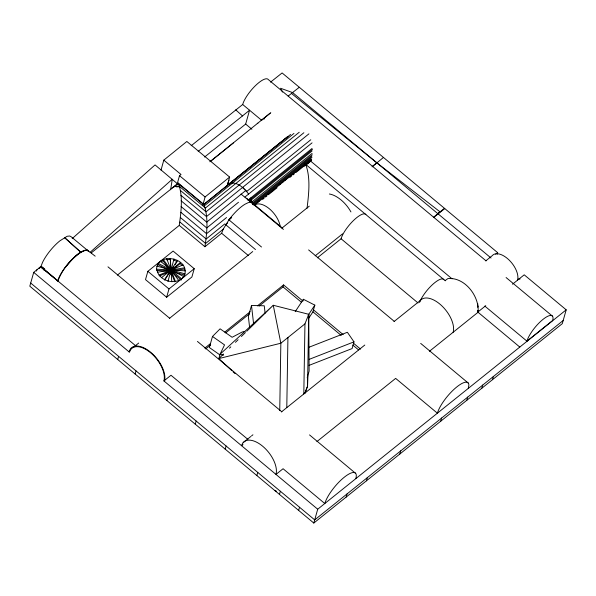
<?xml version="1.0" encoding="UTF-8"?>
<svg xmlns="http://www.w3.org/2000/svg" width="596" height="596" viewBox="0 0 596 596"><rect width="100%" height="100%" fill="white"/><g stroke="black" fill="none" stroke-linecap="round" stroke-linejoin="round"><path stroke-width="0.89" d="M279.74 410.54L280.843 343.229L273.266 305.271L308.728 314.293L309.123 371.07L307.223 377.79M286.788 407.619L287.928 337.537M303.811 393.956L304.958 323.874L308.728 314.293L307.551 386.215L305.107 392.98M307.782 375.815L307.551 386.215L304.727 393.405M117.36 275.106L179.277 225.392C181.102 211.684 183.233 196.322 178.338 183.181L91.248 252.883M429.425 351.297L478.059 312.267L477.985 310.404L478.059 312.267L519.794 347.073M308.43 318.927L308.728 314.293M173.317 271.91L184.626 275.009C189.982 257.457 156.271 251.184 156.502 270.368M170.635 189.766L172.259 179.262L90.1 252.324M468.277 388.406L468.873 385.165A23.49 7.048 -50.2 0 0 454.741 388.681A23.49 7.048 -50.2 0 0 437.382 413.192L395.655 378.393L316.916 441.576M179.277 225.392L204.935 246.744C206.931 232.976 208.667 217.667 203.906 204.465L178.338 183.181L171.678 188.351M307.052 208.272C308.75 193.946 310.762 178.048 305.688 164.377L304.794 164.906M161.017 170.106L163.796 160.145L186.846 141.476L229.631 177.079L227.21 185.982M167.975 281.372L174.01 258.984L173.674 260.169L177.176 261.532L175.187 264.505M202.968 204.83L205.076 196.956L229.631 177.079M176.96 184.812L179.508 175.678L181.013 174.479L163.796 160.145M229.013 180.126L227.687 184.022M204.592 157.039L245.671 124.072L249.56 110.223L242.676 104.501L191.204 145.722M38.725 268.245L39.507 268.342L40.394 266.874L57.909 280.984C62.193 269.317 70.775 259.357 80.892 252.294L64.569 237.58L80.944 252.346L84.297 250.625L86.874 250.327L88.499 251.199L71.289 236.85L69.68 235.994L67.08 236.292L59.868 240.859A22.834 6.876 -50.2 0 0 42.495 262.508L40.968 266.479L33.711 272.372L29.8 286.192L313.801 523.05L562.289 323.665L566.2 309.831L524.219 274.823L512.515 284.217M117.717 359.5L118.604 356.363M147.853 271.322L145.506 279.613L166.642 297.248L191.89 276.991L194.236 268.699L173.101 251.065L147.853 271.322L168.988 288.963L166.642 297.248M157.106 266.703L158.372 263.469L183.717 276.551L184.961 273.832L157.128 266.196M160.846 261.957L162.969 260.705L163.304 259.521L178.785 280.507L181.616 278.831L183.717 276.551M135.15 374.035L136.037 370.898M170.598 269.407L170.307 258.373L171.782 281.655L175.433 281.468L178.785 280.507M171.045 270.01L164.742 280.12M172.751 269.556L180.23 263.559L180.566 262.374L161.523 277.654L159.11 275.114L157.515 272.223L156.837 269.183L185.252 270.845M184.581 270.51L184.574 267.805L157.515 272.223M235.703 109.828L242.483 115.929L249.56 110.223L261.778 120.407M166.865 400.49L167.752 397.346M244.859 331.391L242.304 331.95L232.135 337.276L220.095 328.828L212.489 336.457L209.36 347.513L219.894 354.896M195.272 424.181L196.159 421.037M265.093 313.123L264.251 305.785L251.497 305.472L248.368 316.536L249.627 327.547M225.221 449.16L226.115 446.017M259.066 306.106L283.018 286.892L283.577 284.918L302.805 300.958M302.917 300.965L303.394 299.281L314.837 305.13L312.937 311.842L308.333 318.808M256.861 475.541L257.748 472.397M279.464 494.419L280.358 491.26M298.641 510.407L299.535 507.248L30.694 283.04M308.646 347.379L347.371 332.27L353.994 341.858L352.094 348.571L309.063 365.37M313.801 523.05L317.713 509.215L566.2 309.831M346.134 497.101L347.028 493.942M366.406 480.838L367.3 477.679M399.842 454.01L400.736 450.852M440.742 421.193L441.636 418.034M466.817 400.266L467.711 397.107M481.829 388.227L482.723 385.061M492.46 379.697L493.354 376.538M304.139 166.329L304.981 163.468M204.935 246.744L221.637 233.26L223.172 229.259L228.939 219.842A23.49 7.048 -50.2 0 1 244.926 204.249L248.279 202.633L250.864 202.253M264.028 119.185L264.713 117.636L270.234 113.158M36.408 271.061L37.056 269.623M183.695 277.058L184.313 275.695M312.088 150.93L251.505 199.809L250.685 201.604L252.22 201.716L312.088 153.418M128.982 351.811L130.487 348.742A24.227 12.911 51.3 0 1 152.777 354.151A24.227 12.911 51.3 0 1 164.503 381.187L164.414 381.365M295.214 311.663L303.394 299.281M308.192 315.187L314.837 305.13M161.523 277.654L164.578 279.673L177.511 260.348M172.199 268.967L173.689 266.74M43.545 269.913L44.655 268.476M312.453 149.395L251.147 198.855L249.672 200.755L251.505 199.809M40.237 267.41L40.968 266.479L43.433 267.611M65.217 267.559C71.222 260.661 77.547 251.557 87.15 249.962L95.196 256.176M223.493 354.017L218.844 358.569L231.688 370.511M229.467 348.168L230.794 346.872M235.435 342.32L238.095 339.72M241.41 336.472L245.396 332.568M246.722 331.272L273.266 305.271L220.073 354.225L218.844 358.569L280.843 343.229L304.958 323.874M261.51 247.005L228.939 219.842L231.665 217.316M72.198 238.594L155.049 164.921L177.541 183.859M227.709 222.859L225.668 224.677L255.498 249.56M372.12 166.85L383.429 157.456M433.799 217.115L439.967 211.796L376.784 162.79L291.444 93.423L288.203 96.098M261.257 120.437L264.713 117.636M305.703 165.308L310.754 161.203L452.021 278.794M372.276 166.455L376.784 162.79M233.513 142.809L209.896 161.799M203.087 204.942L287.898 136.447M203.906 204.465L290.595 134.45M308.922 133.854L206.484 216.601L180.864 195.279M244.986 196.993L248.592 194.072L245.79 190.482L206.723 222.114L181.087 200.778M238.497 202.245L206.752 227.948L181.102 206.596M226.54 217.533L206.566 233.706L180.908 212.347M247.936 200.211L312.088 148.441M224.886 223.85L206.179 238.996L180.506 217.629M223.493 228.983L205.62 243.459L179.94 222.092M210.209 161.553L270.793 112.674M288.121 136.35L228.03 184.745M293.955 133.422L204.711 205.508L179.128 184.216M299.237 132.245L205.441 208.011L179.836 186.727L178.338 183.181M303.863 132.744L206.045 211.796L180.446 190.489M310.784 139.755L246.595 191.54C242.55 186.935 236.649 181.661 230.011 183.33L228.983 184.067L227.97 183.21M248.592 194.072L312.058 142.861M312.311 154.796L252.451 203.094L252.659 204.197M251.147 198.855L249.158 200.33L250.789 197.902L252.63 204.175L311.768 156.457M253.524 204.674L311.946 157.538M257.822 202.133L259.171 201.046M279.263 184.834L280.709 183.665M282.154 182.495L283.607 181.333M285.052 180.163L286.497 178.994M287.95 177.824L289.395 176.662M290.841 175.492L292.293 174.323M254.09 205.411L311.067 159.437M262.635 199.384L264.08 198.222M265.518 197.06L266.963 195.89M268.409 194.728L277.058 187.747M290.043 177.273L291.489 176.111M292.927 174.941L294.372 173.779M295.81 172.617L311.678 159.817M305.867 164.831L311.641 160.175M497.399 254.172A18.118 9.655 51.3 0 1 497.675 252.689L299.311 87.277L291.444 93.423M257.286 123.633L257.889 123.156M228.939 219.842L231.062 218.136M168.988 288.963L194.236 268.699M133.862 346.924L138.712 343.043M169.383 318.428L252.719 251.557M281.96 228.097L309.309 206.149M315.195 255.818L342.551 233.87M317.713 509.215L163.907 380.933L170.992 375.249L247.951 439.431M204.823 348.109L210.47 343.579M224.781 332.091L250.186 311.708M257.442 305.882L283.577 284.918M317.348 257.815L341.076 238.773A18.863 5.662 -50.2 0 1 353.339 220.647A18.863 5.662 -50.2 0 1 365.884 214.582M205.672 348.951L210.611 344.987M225.675 332.896L249.627 313.682M437.777 213.681L444.422 208.354M444.75 208.622L433.933 217.227M243.175 442.627L250.789 436.518M251.505 435.944L252.928 434.797M281.461 411.903L364.797 345.039M394.03 321.579L420.344 300.466M242.989 444.579L241.574 445.719A23.49 12.516 51.3 0 1 262.694 446.248A23.49 12.516 51.3 0 1 275.985 474.416L283.07 468.732L324.805 503.531A23.49 7.048 -50.2 0 1 344.212 477.269A23.49 7.048 -50.2 0 1 355.805 478.655M485.762 260.862L492.266 255.639A18.118 9.655 51.3 0 1 509.029 259.96A18.118 9.655 51.3 0 1 517.581 280.157M495.686 254.283L497.675 252.689M477.813 312.066L485.77 305.681M526.938 341.15L552.626 320.536A19.459 5.856 -50.2 0 0 543.001 319.382A19.459 5.856 -50.2 0 0 526.938 341.15L484.846 306.113M563.183 320.506L314.695 519.891L299.535 507.248M198.207 151.354L242.483 115.929M270.532 82.151L282.102 72.95L299.311 87.277M445.249 280.485L447.909 278.585C464.709 276.894 479.646 296.301 478.059 312.267L477.828 311.857M159.11 275.114L182.979 264.915M159.631 275.933L169.86 271.56M309.242 359.328L353.994 341.858M173.652 186.935L176.729 186.146L179.836 186.727L176.304 186.846M175.217 270.457L184.239 268.99M87.15 249.962L84.558 250.342L81.138 251.892A23.728 7.145 -50.2 0 0 57.611 281.2M166.321 259.737L169.972 259.558M157.389 270.42L166.269 270.934M171.782 281.655L168.079 281.036L164.578 279.673M223.656 355.134L220.073 354.225L224.536 344.898L212.489 336.457M267.954 193.961L268.505 194.154M274.942 490.642L276.633 491.268M158.037 264.654L166.746 269.154M310.233 160.823L310.754 161.203M40.692 266.658L136.089 346.142M491.03 258.016L292.666 92.611L280.53 88.253L282.482 92.089M486.09 260.884L268.252 79.529A19.459 5.856 -50.2 0 0 255.304 85.779A19.459 5.856 -50.2 0 0 242.676 104.501M506.086 277.535L552.514 316.185M305.688 164.377L445.309 280.82M245.671 124.072L251.885 129.243M341.076 238.773L418.034 302.962M246.573 198.177L282.355 228.015M308.609 249.91L394.433 321.497M420.687 343.393L468.27 383.072M241.03 194.05L283.435 229.408M179.508 175.678L205.076 196.956M221.637 233.26L248.458 255.624M313.496 309.868L343.199 334.647M353.376 343.132L360.528 349.1M283.018 286.892L301.539 302.336M312.937 311.842L341.225 335.444M352.817 345.106L358.539 349.882M160.473 261.197L181.616 278.831L181.273 280.016L172.825 272.961M107.98 266.837L169.771 318.353M197.44 341.433L281.848 411.829M309.525 434.909L355.685 473.41M33.711 272.372L129.496 352.236A23.49 12.516 51.3 0 1 150.609 352.765A23.49 12.516 51.3 0 1 163.907 380.933M40.968 266.479L57.521 280.664M233.036 371.77L235.062 373.655M242.572 187.39L245.79 190.482M180.23 263.559L182.041 265.466M162.969 260.705L168.646 268.401M166.656 258.552L175.433 281.468M174.784 281.834L170.709 271.195L170.933 274.778M252.22 201.716L252.63 204.175M477.649 305.897L477.858 307.193L477.709 303.439M251.497 305.472L253.598 323.829M419.405 301.874A23.49 12.516 51.3 0 1 440.98 305.048A23.49 12.516 51.3 0 1 453.161 332.255M419.606 302.299A18.863 5.662 -50.2 0 1 432.189 284.903A18.863 5.662 -50.2 0 1 443.893 279.643M254.328 205.277A18.863 10.05 51.3 0 1 269.258 208.697A18.863 10.05 51.3 0 1 280.269 226.681M329.365 193.998A23.49 12.516 51.3 0 1 350.94 211.915M520.092 278.935A18.118 9.655 51.3 0 1 518.2 279.122"/></g></svg>
